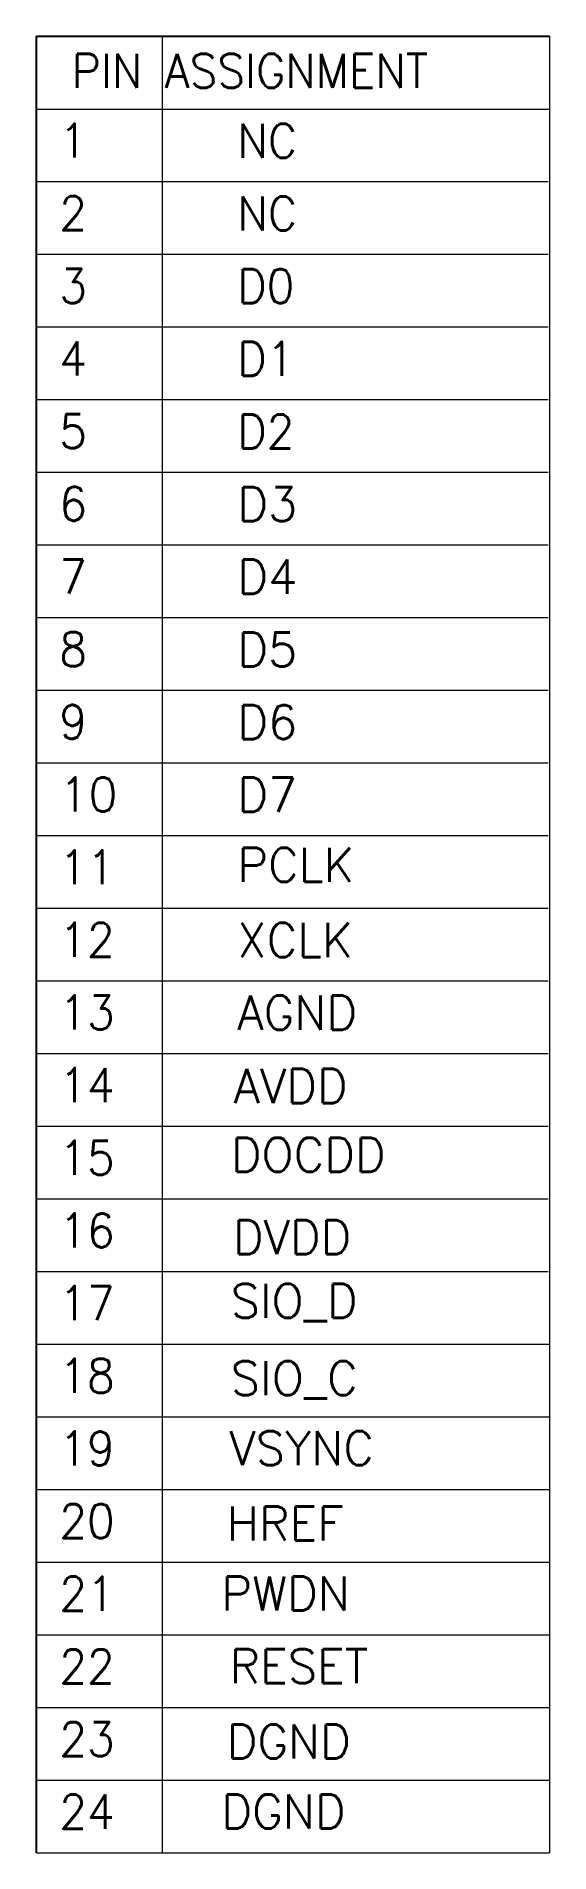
# Model space of a CAD drawing. Header units: millimetres. Extents: x -13735 to -2522, y -872 to 1555.
# Drawn here: x -13734.65 to -13729.03, y 1535.39 to 1555.3 of the extents above.
import ezdxf

# ---------------------------------------------------------------- set-up
doc = ezdxf.new("R2010")
doc.units = ezdxf.units.MM
doc.header["$LTSCALE"] = 0.3
doc.layers.add('DIM', color=3, linetype='Continuous')
doc.styles.add('VP-STANDARD', font='simplex.shx')

msp = doc.modelspace()

# ---------------------------------------------------------------- linework, layer by layer
at = {"layer": 'DIM', "color": 4}
for p, q in [((-13734.654, 1535.393), (-13734.654, 1555.3)), ((-13734.654, 1555.3), (-13729.028, 1555.3))]:
    msp.add_line(p, q, dxfattribs=at)
at = {"layer": 'DIM', "color": 4, "lineweight": 0}
for p, q in [((-13733.274, 1555.3), (-13733.274, 1535.393)), ((-13729.028, 1555.3), (-13729.028, 1535.393)), ((-13734.654, 1554.503), (-13729.028, 1554.503)), ((-13729.028, 1554.503), (-13729.028, 1537.782)), ((-13734.654, 1553.707), (-13729.045, 1553.707)), ((-13734.654, 1552.911), (-13729.045, 1552.911)), ((-13734.654, 1552.115), (-13729.045, 1552.115)), ((-13734.654, 1551.318), (-13729.045, 1551.318)), ((-13734.654, 1550.522), (-13729.045, 1550.522)), ((-13734.654, 1549.726), (-13729.045, 1549.726)), ((-13734.654, 1548.93), (-13729.045, 1548.93)), ((-13734.654, 1548.133), (-13729.045, 1548.133)), ((-13734.654, 1547.337), (-13729.045, 1547.337)), ((-13734.654, 1546.541), (-13729.045, 1546.541)), ((-13734.654, 1545.745), (-13729.045, 1545.745)), ((-13734.654, 1544.948), (-13729.045, 1544.948)), ((-13734.654, 1544.152), (-13729.045, 1544.152)), ((-13734.654, 1543.356), (-13729.045, 1543.356)), ((-13734.654, 1542.56), (-13729.045, 1542.56)), ((-13734.654, 1541.763), (-13729.045, 1541.763)), ((-13734.654, 1540.967), (-13729.028, 1540.967)), ((-13734.654, 1540.171), (-13729.028, 1540.171)), ((-13734.654, 1540.171), (-13729.028, 1540.171)), ((-13734.654, 1539.374), (-13729.028, 1539.374)), ((-13734.654, 1538.578), (-13729.028, 1538.578)), ((-13734.654, 1537.782), (-13729.028, 1537.782)), ((-13734.654, 1537.782), (-13729.028, 1537.782)), ((-13734.654, 1536.986), (-13729.028, 1536.986)), ((-13734.654, 1536.189), (-13729.028, 1536.189)), ((-13734.654, 1535.393), (-13729.028, 1535.393))]:
    msp.add_line(p, q, dxfattribs=at)

# ---------------------------------------------------------------- texts
at = {"layer": 'DIM', "color": 4, "lineweight": 0, "style": 'VP-STANDARD', "width": 0.95}
for s, height, p in [('PIN ASSIGNMENT', 0.37325, (-13734.266, 1554.735)), ('1', 0.373, (-13734.403, 1553.97)), ('NC', 0.3732, (-13732.45, 1553.968)), ('2', 0.373, (-13734.403, 1553.174)), ('NC', 0.3732, (-13732.45, 1553.172)), ('3', 0.373, (-13734.403, 1552.377)), ('D0', 0.3732, (-13732.45, 1552.376)), ('4', 0.373, (-13734.403, 1551.581)), ('D1', 0.3732, (-13732.45, 1551.579)), ('5', 0.373, (-13734.403, 1550.785)), ('D2', 0.3732, (-13732.45, 1550.783)), ('6', 0.373, (-13734.403, 1549.989)), ('7', 0.373, (-13734.403, 1549.192)), ('8', 0.373, (-13734.403, 1548.396)), ('9', 0.373, (-13734.403, 1547.6)), ('11', 0.3732, (-13734.403, 1546.007)), ('12', 0.3732, (-13734.403, 1545.211)), ('13', 0.3732, (-13734.403, 1544.415)), ('14', 0.3732, (-13734.403, 1543.618)), ('15', 0.3732, (-13734.403, 1542.822)), ('16', 0.3732, (-13734.403, 1542.026)), ('17', 0.3732, (-13734.403, 1541.23)), ('18', 0.3732, (-13734.403, 1540.433)), ('19', 0.3732, (-13734.403, 1539.637)), ('20', 0.3732, (-13734.403, 1538.841)), ('21', 0.3732, (-13734.403, 1538.045)), ('22', 0.3732, (-13734.403, 1537.248)), ('23', 0.3732, (-13734.403, 1536.452)), ('24', 0.3732, (-13734.403, 1535.656))]:
    msp.add_text(s, height=height, dxfattribs=at).set_placement(p)
at = {"layer": 'DIM', "color": 4, "lineweight": 0, "style": 'VP-STANDARD'}
for s, p in [('D3', (-13732.45, 1549.987)), ('D4', (-13732.45, 1549.191)), ('D5', (-13732.45, 1548.394)), ('D6', (-13732.45, 1547.598)), ('10', (-13734.403, 1546.804)), ('D7', (-13732.45, 1546.802)), ('PCLK', (-13732.45, 1546.033)), ('XCLK', (-13732.45, 1545.209)), ('AGND', (-13732.45, 1544.413)), ('AVDD', (-13732.49, 1543.609)), ('DOCDD', (-13732.522, 1542.856)), ('DVDD', (-13732.498, 1541.953)), ('SIO_D', (-13732.524, 1541.254)), ('SIO_C', (-13732.523, 1540.408)), ('VSYNC', (-13732.537, 1539.64)), ('HREF', (-13732.567, 1538.815)), ('PWDN', (-13732.625, 1538.048)), ('RESET', (-13732.537, 1537.252)), ('DGND', (-13732.567, 1536.426)), ('DGND', (-13732.625, 1535.659))]:
    msp.add_text(s, height=0.3732, dxfattribs=at).set_placement(p)

doc.saveas('drawing.dxf')
